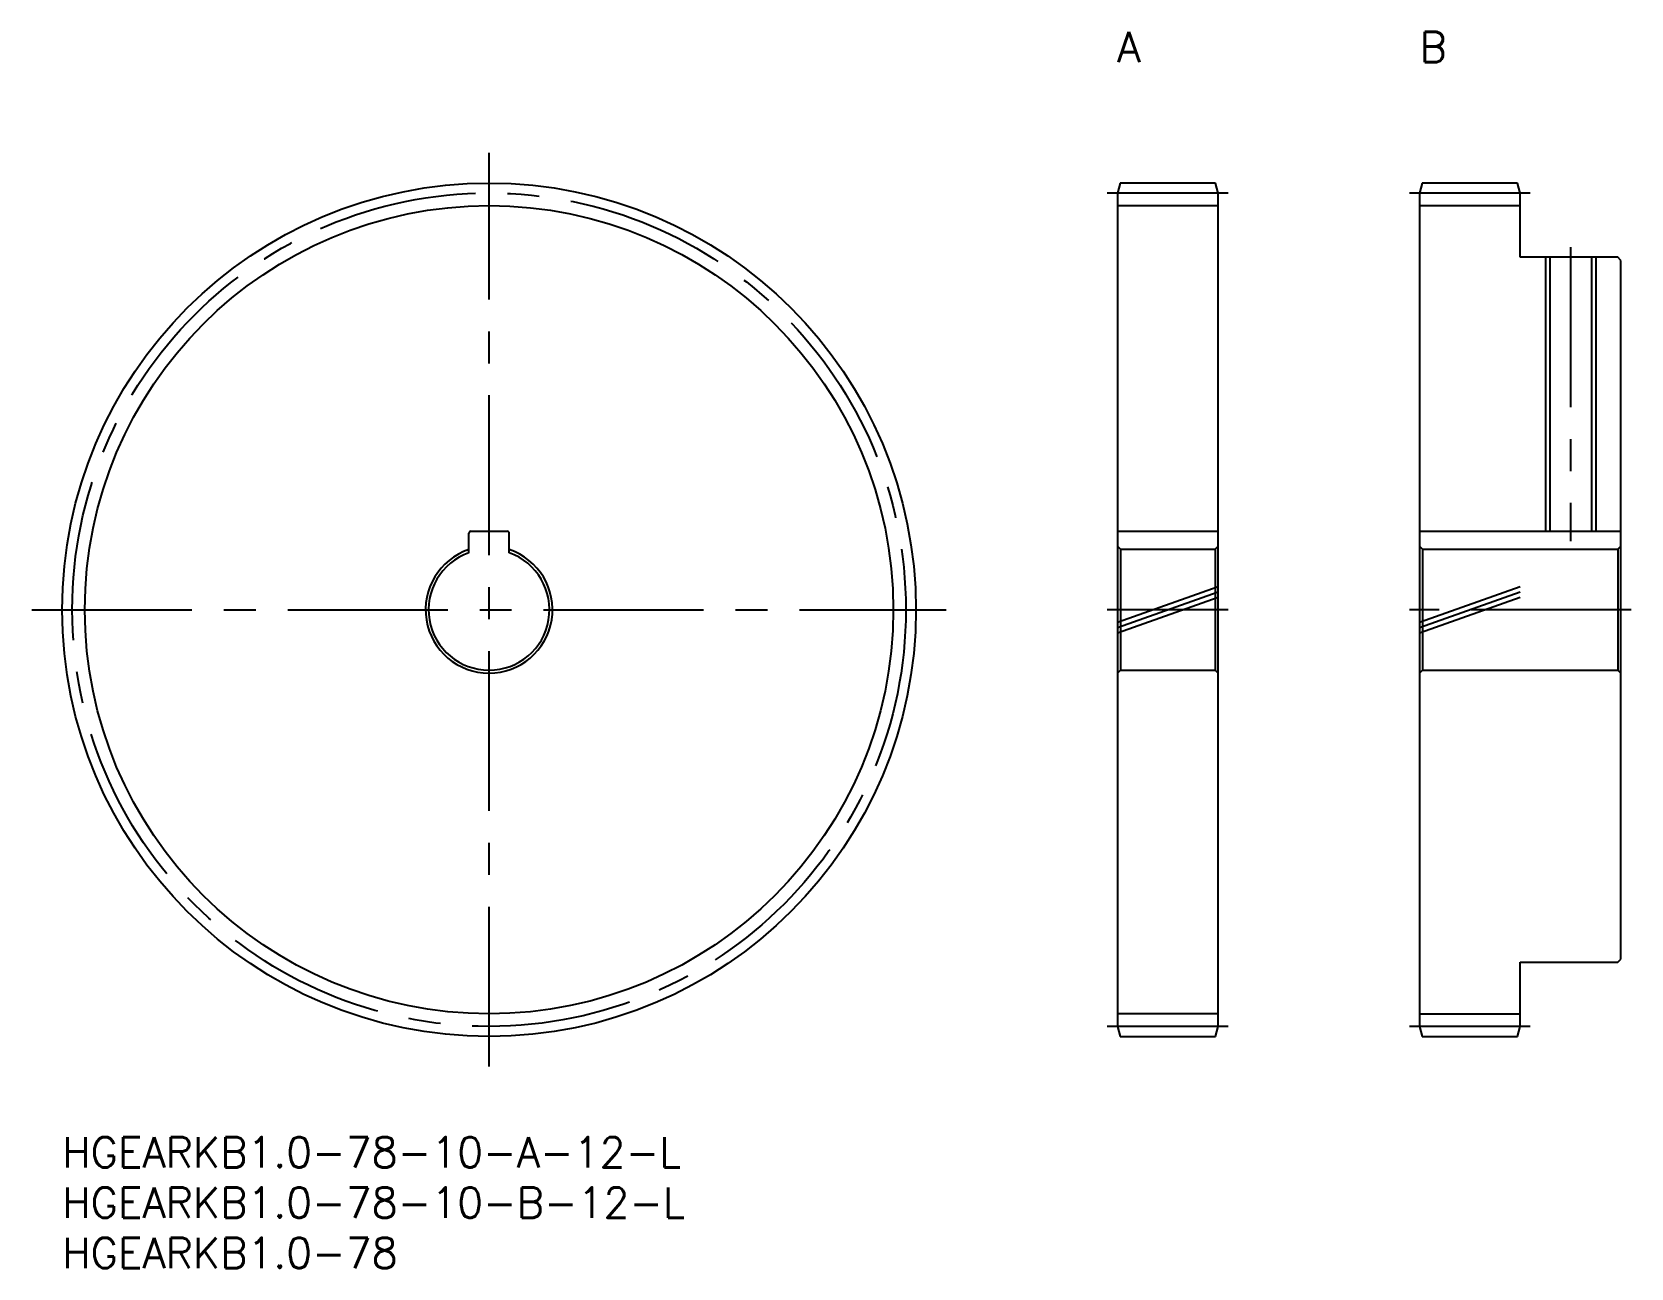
# Model space of a CAD drawing. Extents: x -3 to 156, y -13 to 110.
import ezdxf

# ---------------------------------------------------------------- set-up
doc = ezdxf.new("R2010")
doc.units = 0
doc.header["$LTSCALE"] = 0.5
doc.linetypes.add('CENTER', pattern=[50.8, 31.75, -6.35, 6.35, -6.35])
doc.linetypes.add('PHANTOM', pattern=[63.5, 31.75, -6.35, 6.35, -6.35, 6.35, -6.35])
for name, color, linetype in [('MSM_CENTER', 1, 'CENTER'), ('MSM_CONTINUOUS', 7, 'CONTINUOUS'), ('MSM_IMAGINARY', 6, 'PHANTOM'), ('MSM_NARROW', 5, 'CONTINUOUS'), ('MSM_PART_NUMBER', 7, 'CONTINUOUS')]:
    doc.layers.add(name, color=color, linetype=linetype)
doc.styles.get("Standard").update_dxf_attribs({"font": 'txt.shx', "height": 1, "bigfont": 'bigfont.shx'})

# ---------------------------------------------------------------- blocks, each defined once
blk = doc.blocks.new('*U27')
at = {"layer": 'MSM_PART_NUMBER'}
blk.add_text('A', height=3, dxfattribs=at).set_placement((104.76, 106.76))
blk = doc.blocks.new('*U28')
at = {"layer": 'MSM_PART_NUMBER'}
blk.add_text('B', height=3, dxfattribs=at).set_placement((134.76, 106.76))
blk = doc.blocks.new('*U29')
at = {"layer": 'MSM_PART_NUMBER'}
blk.add_text('HGEARKB1.0-78-10-A-12-L', height=3, dxfattribs=at).set_placement((0, -3))
blk = doc.blocks.new('*U30')
at = {"layer": 'MSM_PART_NUMBER'}
blk.add_text('HGEARKB1.0-78-10-B-12-L', height=3, dxfattribs=at).set_placement((0, -8))
blk = doc.blocks.new('*U31')
at = {"layer": 'MSM_PART_NUMBER'}
blk.add_text('HGEARKB1.0-78', height=3, dxfattribs=at).set_placement((0, -13))

msp = doc.modelspace()

# ---------------------------------------------------------------- linework, layer by layer
at = {"layer": 'MSM_CENTER'}
for p, q in [((42.38, 7), (42.38, 97.76)), ((115.76, 93.76), (103.76, 93.76)), ((145.76, 93.76), (133.76, 93.76)), ((149.76, 88.38), (149.76, 59.18)), ((-3, 52.38), (87.76, 52.38)), ((115.76, 52.38), (103.76, 52.38)), ((155.76, 52.38), (133.76, 52.38)), ((115.76, 11), (103.76, 11)), ((145.76, 11), (133.76, 11))]:
    msp.add_line(p, q, dxfattribs=at)
msp.add_circle((42.38, 52.38), 41.38, dxfattribs=at)
at = {"layer": 'MSM_CONTINUOUS'}
for p, q in [((105.03, 94.76), (104.76, 93.76)), ((104.76, 93.76), (104.76, 11)), ((114.49, 94.76), (105.03, 94.76)), ((114.76, 93.76), (114.49, 94.76)), ((114.76, 11), (114.76, 93.76)), ((135.03, 94.76), (134.76, 93.76)), ((134.76, 93.76), (134.76, 11)), ((144.49, 94.76), (135.03, 94.76)), ((144.76, 93.76), (144.49, 94.76)), ((144.76, 87.38), (144.76, 93.76)), ((104.76, 92.51), (114.76, 92.51)), ((134.76, 92.51), (144.76, 92.51)), ((154.46, 87.38), (144.76, 87.38)), ((147.69, 87.38), (147.69, 60.18)), ((151.83, 87.38), (151.83, 60.18)), ((154.76, 87.08), (154.46, 87.38)), ((154.76, 17.68), (154.76, 87.08)), ((40.38, 58.04), (40.38, 59.98)), ((40.58, 60.18), (44.18, 60.18)), ((44.38, 58.04), (44.38, 59.98)), ((104.76, 60.18), (114.76, 60.18)), ((134.76, 60.18), (154.76, 60.18)), ((105.06, 58.38), (104.76, 58.68)), ((105.06, 58.38), (105.06, 46.38)), ((105.06, 58.38), (114.46, 58.38)), ((114.76, 58.68), (114.46, 58.38)), ((114.46, 58.38), (114.46, 46.38)), ((135.06, 58.38), (134.76, 58.68)), ((135.06, 58.38), (135.06, 46.38)), ((135.06, 58.38), (154.46, 58.38)), ((154.76, 58.68), (154.46, 58.38)), ((154.46, 58.38), (154.46, 46.38)), ((105.06, 46.38), (104.76, 46.08)), ((105.06, 46.38), (114.46, 46.38)), ((114.76, 46.08), (114.46, 46.38)), ((135.06, 46.38), (134.76, 46.08)), ((135.06, 46.38), (154.46, 46.38)), ((154.76, 46.08), (154.46, 46.38)), ((154.46, 17.38), (154.76, 17.68)), ((144.76, 11), (144.76, 17.38)), ((144.76, 17.38), (154.46, 17.38)), ((114.76, 12.25), (104.76, 12.25)), ((134.76, 12.25), (144.76, 12.25)), ((104.76, 11), (105.03, 10)), ((105.03, 10), (114.49, 10)), ((114.49, 10), (114.76, 11)), ((134.76, 11), (135.03, 10)), ((135.03, 10), (144.49, 10)), ((144.49, 10), (144.76, 11))]:
    msp.add_line(p, q, dxfattribs=at)
msp.add_circle((42.38, 52.38), 42.38, dxfattribs=at)
for centre, radius, start, end in [((40.58, 59.98), 0.2, 90, 180), ((44.18, 59.98), 0.2, 0, 90), ((42.38, 52.38), 6.3, 108.5094, 71.4906), ((42.38, 52.38), 6, 109.4712, 70.5288)]:
    msp.add_arc(centre, radius, start, end, dxfattribs=at)
at = {"layer": 'MSM_IMAGINARY'}
for p, q in [((104.76, 51.14), (114.76, 54.68)), ((104.76, 50.61), (114.76, 54.15)), ((134.76, 51.14), (144.76, 54.68)), ((134.76, 50.61), (144.76, 54.15)), ((104.76, 50.08), (114.76, 53.62)), ((134.76, 50.08), (144.76, 53.62))]:
    msp.add_line(p, q, dxfattribs=at)
at = {"layer": 'MSM_NARROW'}
for p, q in [((147.26, 87.38), (147.26, 60.18)), ((152.26, 87.38), (152.26, 60.18))]:
    msp.add_line(p, q, dxfattribs=at)
msp.add_circle((42.38, 52.38), 40.13, dxfattribs=at)

# ---------------------------------------------------------------- block references
at = {"layer": 'MSM_CONTINUOUS'}
for name in ['*U27', '*U28', '*U29', '*U30', '*U31']:
    msp.add_blockref(name, (0, 0), dxfattribs=at)

doc.saveas('drawing.dxf')
